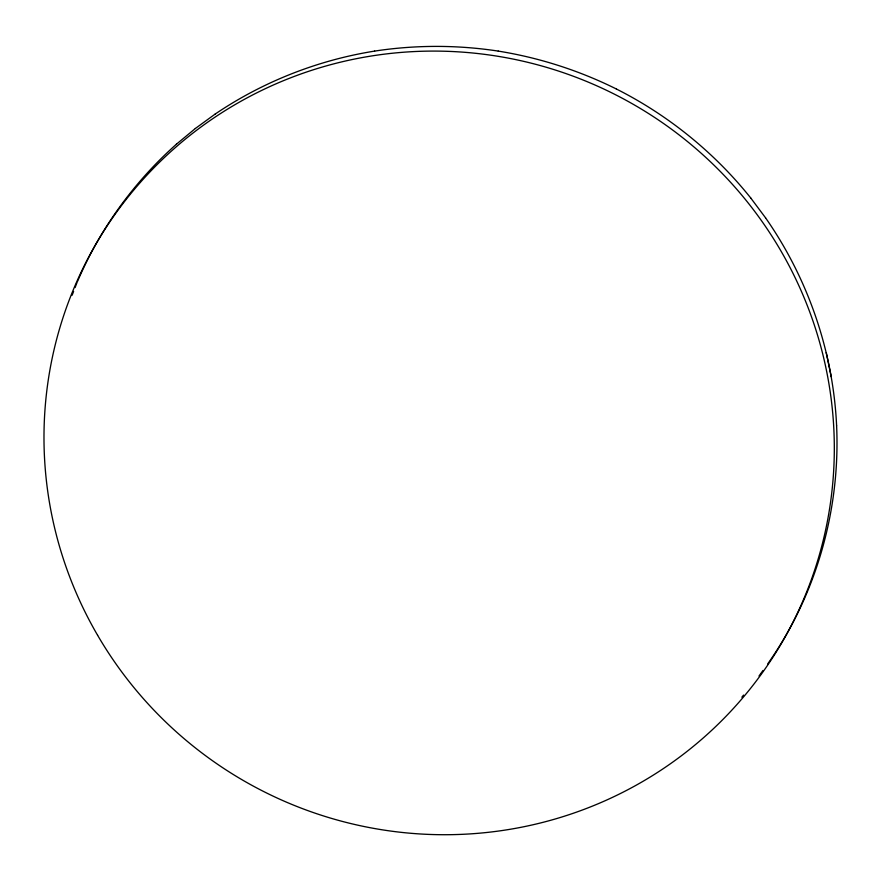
<?xml version="1.0" encoding="UTF-8"?>
<svg xmlns="http://www.w3.org/2000/svg" width="881" height="881" viewBox="0 0 881 881"><rect width="100%" height="100%" fill="white"/><g stroke="black" fill="none" stroke-linecap="round" stroke-linejoin="round"><path stroke-width="1.32" d="M72.143 295.212L73.619 291.391M75.083 287.58L77.043 282.482M77.605 281.259C99.927 229.005 134 181.949 176.442 144.187M759.004 676.024L762.979 670.485M767.747 663.856C816.258 595.016 840.397 509.813 836.609 425.776M741.846 697.212L743.586 695.087M176.431 144.198L195.351 128.494M195.34 128.505L215.228 114.023M215.217 114.034C262.934 81.724 317.744 60.183 374.634 51.098M374.623 51.098C415.535 44.821 457.338 44.843 498.261 51.098M498.239 51.098C539.249 57.683 579.169 70.502 616.359 88.981M616.348 88.981C668.261 115.158 714.392 152.545 750.711 197.95M750.7 197.939L765.578 217.86M765.567 217.849C808.075 278.737 833.162 351.574 836.609 425.787M826.257 352.609L831.246 376.782M97.604 635.267A396.681 390.283 29.2 0 0 782.042 642.348A396.681 390.283 29.2 0 0 437.813 51.109A396.681 390.283 29.2 0 0 97.604 635.267"/></g></svg>
